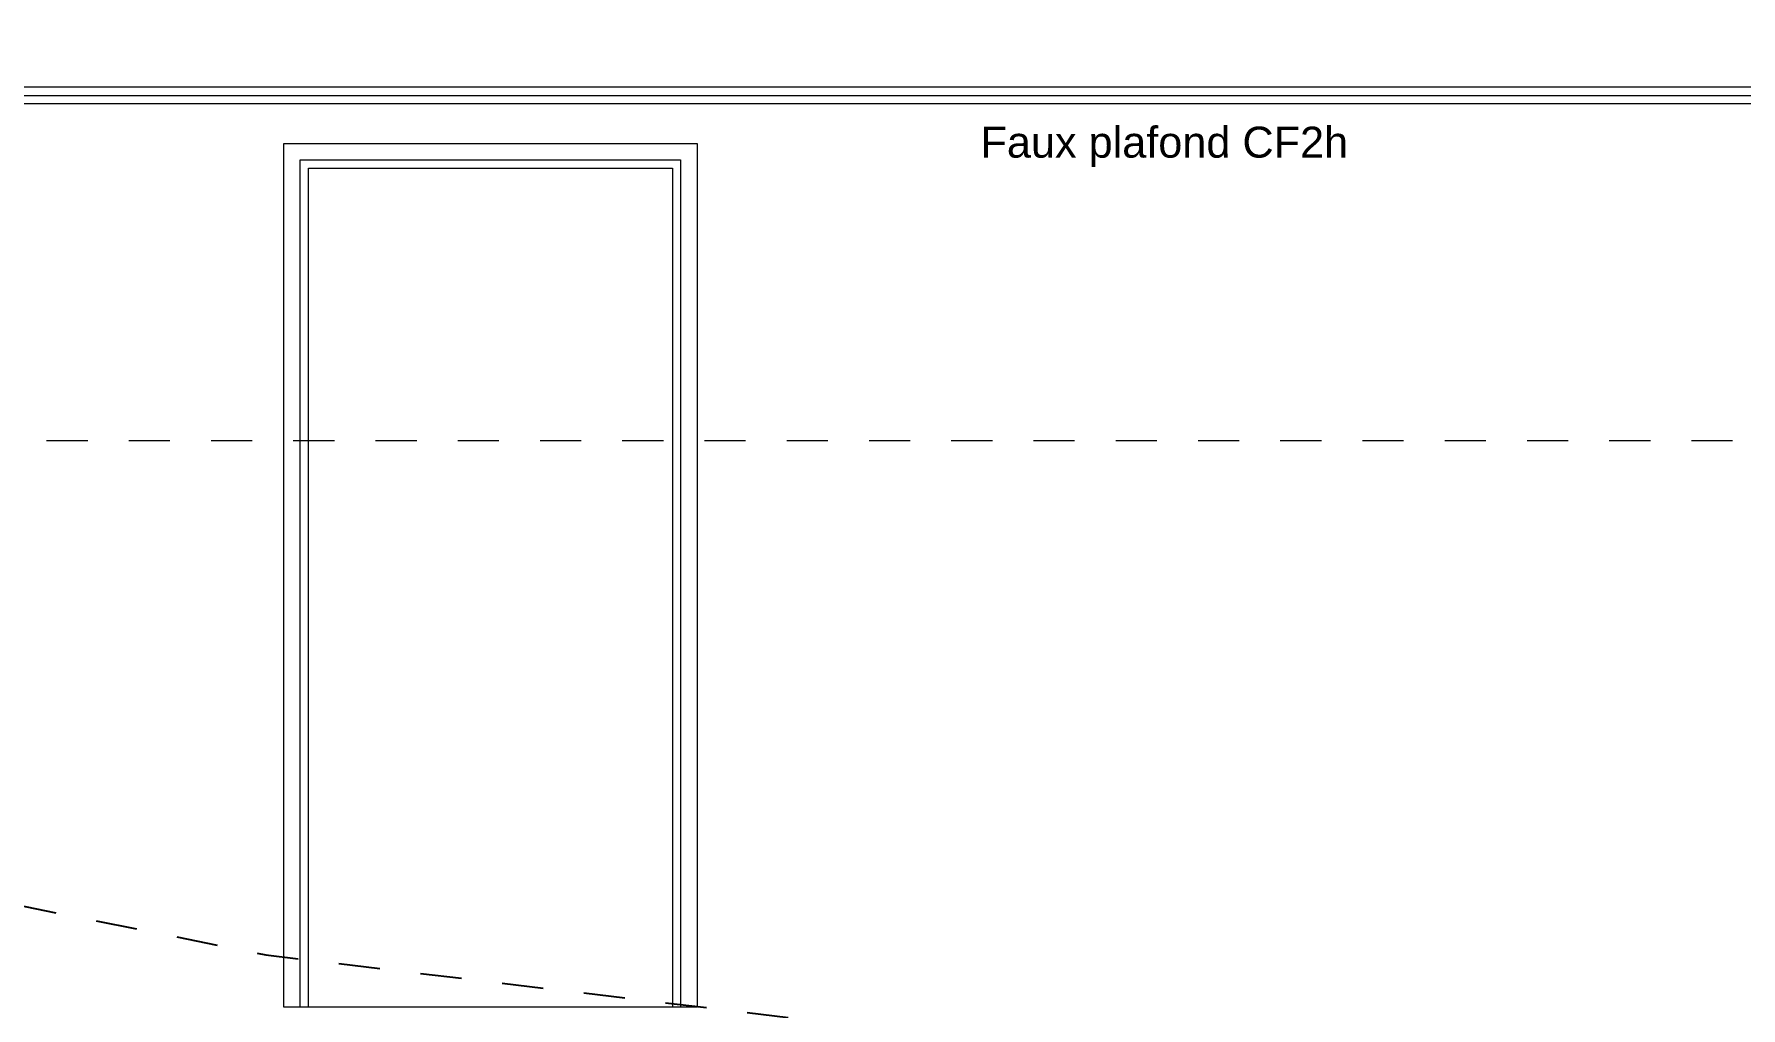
# Model space of a CAD drawing. Header units: metres. Extents: x 1838950 to 1842843, y 5171318 to 5174224.
# Drawn here: x 1841234.88 to 1841239.03, y 5171391.384 to 5171393.751 of the extents above; entities that cross this region are included whole.
import ezdxf

# ---------------------------------------------------------------- set-up
doc = ezdxf.new("R2010")
doc.units = ezdxf.units.M
doc.header["$LTSCALE"] = 0.0254
doc.linetypes.add('Style de ligne -1', pattern=[0.83328, 0.41656, -0.41672])
doc.linetypes.add('Style de ligne -2', pattern=[1.38885, 0.97214, -0.41671])
doc.layers.add('00 CHAZAL Coupe A.5', color=7, linetype='Continuous', lineweight=18)
doc.styles.add('Arial', font='arial.ttf')

# ---------------------------------------------------------------- blocks, each defined once
blk = doc.blocks.new('Groupe-1796-1')
at = {"layer": '00 CHAZAL Coupe A.5', "color": 7, "linetype": 'Continuous', "lineweight": 18, "flags": 128}
blk.add_lwpolyline([(1841235.4865, 5171393.4854), (1841236.4917, 5171393.4854), (1841236.4917, 5171391.3854), (1841235.4865, 5171391.3854)], close=True, dxfattribs=at)
at = {"layer": '00 CHAZAL Coupe A.5', "color": 7, "linetype": 'Continuous', "lineweight": 13, "flags": 128}
blk.add_lwpolyline([(1841235.5265, 5171393.4454), (1841236.4517, 5171393.4454), (1841236.4517, 5171391.3854), (1841235.5265, 5171391.3854)], close=True, dxfattribs=at)
at = {"layer": '00 CHAZAL Coupe A.5', "color": 7, "linetype": 'Continuous', "lineweight": 5, "flags": 128}
blk.add_lwpolyline([(1841235.5465, 5171393.4254), (1841236.4317, 5171393.4254), (1841236.4317, 5171391.3854), (1841235.5465, 5171391.3854)], close=True, dxfattribs=at)
blk = doc.blocks.new('Groupe-1984-1')
at = {"layer": '00 CHAZAL Coupe A.5', "color": 12, "linetype": 'Style de ligne -1', "lineweight": 25, "true_color": 0xdd0806, "flags": 128}
blk.add_lwpolyline([(1841189.1629, 5171397.9625), (1841192.7829, 5171397.5025), (1841198.0429, 5171395.7025), (1841206.5429, 5171395.5525), (1841210.8779, 5171395.5462), (1841215.3429, 5171395.3625), (1841217.53, 5171395.1325), (1841223.7829, 5171393.4125), (1841229.2099, 5171392.7625), (1841235.4429, 5171391.5125), (1841245.3305, 5171390.3278), (1841252.088, 5171388.3553), (1841259.9177, 5171385.8283), (1841263.1222, 5171385.6625), (1841272.6, 5171379.6525), (1841275.4229, 5171379.6425)], dxfattribs=at)

msp = doc.modelspace()

# ---------------------------------------------------------------- linework, layer by layer
at = {"layer": '00 CHAZAL Coupe A.5', "color": 7, "linetype": 'Continuous', "lineweight": 13}
msp.add_line((1841246.3779, 5171393.6217), (1841218.8737, 5171393.6217), dxfattribs=at)
at = {"layer": '00 CHAZAL Coupe A.5', "color": 106, "linetype": 'Style de ligne -2', "lineweight": 13, "true_color": 0x008012}
msp.add_line((1841239.2099, 5171392.7625), (1841219.2099, 5171392.7625), dxfattribs=at)
at = {"layer": '00 CHAZAL Coupe A.5', "color": 7, "linetype": 'Continuous', "lineweight": 13, "flags": 128}
msp.add_lwpolyline([(1841246.3779, 5171393.5817), (1841218.8737, 5171393.5817), (1841218.8737, 5171393.6017), (1841246.3779, 5171393.6017)], close=True, dxfattribs=at)

# ---------------------------------------------------------------- block references
at = {"layer": '00 CHAZAL Coupe A.5', "color": 7}
for name in ['Groupe-1984-1', 'Groupe-1796-1']:
    msp.add_blockref(name, (0, 0), dxfattribs=at)

# ---------------------------------------------------------------- texts
at = {"layer": '00 CHAZAL Coupe A.5', "color": 18, "true_color": 0x000000, "insert": (1841237.6279, 5171393.526), "char_height": 0.075242, "attachment_point": 2, "rotation": 0.0028, "line_spacing_factor": 0.96984, "style": 'Arial'}
msp.add_mtext('Faux plafond CF2h', dxfattribs=at)

doc.saveas('drawing.dxf')
